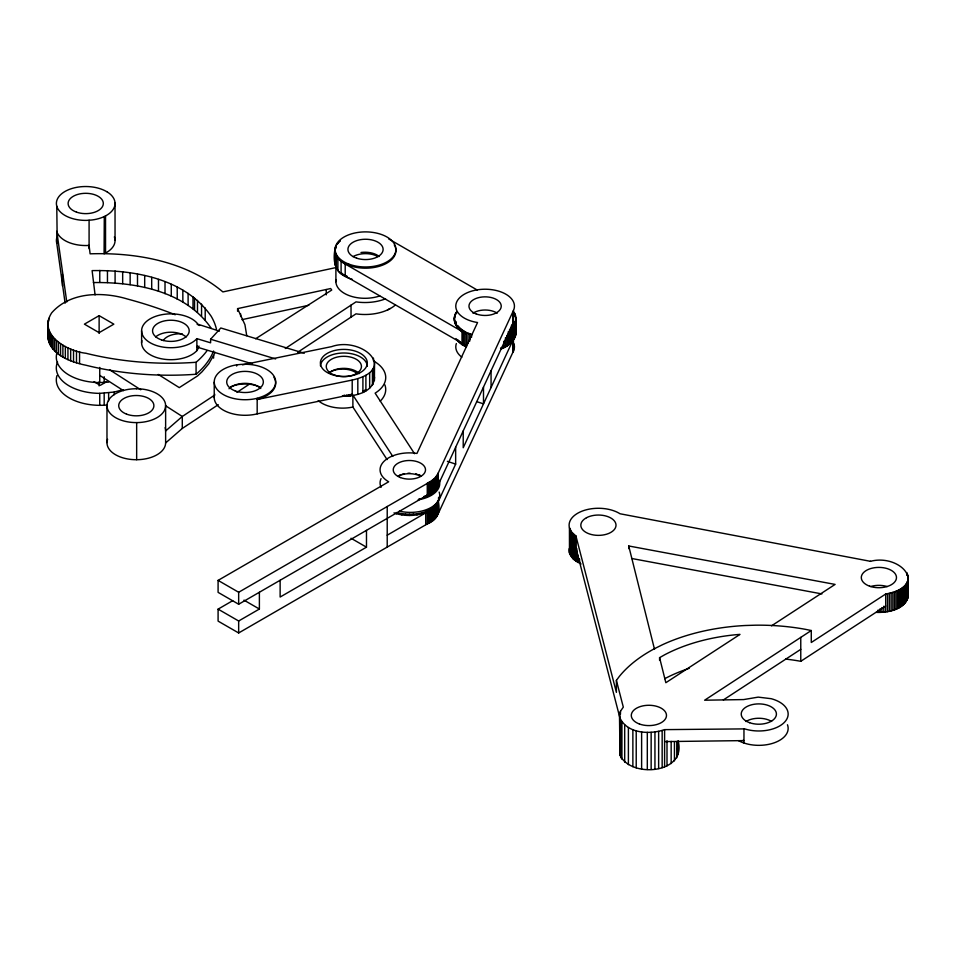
<?xml version="1.0" encoding="UTF-8"?>
<svg xmlns="http://www.w3.org/2000/svg" width="956" height="956" viewBox="0 0 956 956"><rect width="100%" height="100%" fill="white"/><g stroke="black" fill="none" stroke-linecap="round" stroke-linejoin="round"><path stroke-width="1.43" d="M56.966 375.565A43.988 25.394 0 0 0 98.432 405.32L99.747 405.332L99.747 393.358L114.194 392.056L123.157 389.666M56.966 352.824A43.988 25.394 0 0 0 98.432 382.579L99.747 382.579L99.747 367.415M99.747 405.332L104.18 405.248L104.18 393.275M106.976 442.628L106.976 405.511M108.626 400.875L108.626 392.904M114.194 394.72L114.194 392.056M136.66 459.705L136.66 422.588M107.598 439.33A29.325 16.933 0 0 0 136.027 459.716L137.939 459.693A29.325 16.933 0 0 0 165.627 442.951L165.627 405.834M237.59 311.286L237.59 308.621L330.656 288.545L331.72 290.062L255.622 338.759M115.043 240.219L115.031 241.294A29.325 16.933 0 0 1 105.542 253.041L104.085 253.758L104.288 216.534L105.53 215.925A29.325 16.933 0 0 0 115.019 204.178L115.031 203.102L115.043 240.219A29.325 16.933 0 0 0 114.362 236.885M870.223 561.375C900.098 553.297 929.543 585.944 885.698 594.023L811.274 642.492L811.274 630.53L805.191 629.287A153.964 88.884 0 0 0 755.539 625.188L745.477 625.499A153.964 88.884 0 0 0 662.52 644.702L654.872 648.491A153.964 88.884 0 0 0 619.321 676.442L616.393 680.397L623.312 707.141L620.468 711.24L619.596 714.526L619.858 754.953C630.673 778.554 687.041 773.882 678.127 740.888M242.513 364.845L331.684 346.61C361.332 336.07 399.297 369.446 352.202 380.058L257.176 399.489L258.933 398.927A30.664 17.698 0 0 0 275.005 379.472M342.236 396.19C354.736 396.549 373.999 392.45 374.537 377.118M175.223 314.751A323.797 186.946 0 0 0 127.554 299.049C102.579 291.496 70.063 291.795 51.672 312.863C37.523 334.516 67.422 351.33 85.801 353.23A211.097 121.878 0 0 0 196.076 362.276A117.301 67.721 0 0 0 207.094 350.625M438.649 484.071L438.72 481.764C439.222 490.786 429.925 496.056 422.385 498.16M438.529 499.63L438.589 497.323M466.42 333.811C457.625 331.027 450.348 320.093 456.705 311.704M454.435 317.344L454.435 320.869M500.562 348.271C508.126 345.929 517.471 339.667 515.69 330.561M876.174 612.366C888.016 612.808 905.523 609.773 908.2 595.97L908.188 576.91M48.23 332.306C45.35 352.764 69.633 361.989 85.801 365.204A211.097 121.878 0 0 0 196.076 374.25A117.301 67.721 0 0 0 213.558 351.007M424.07 497.634L424.07 496.439L427.26 495.208L238.665 604.24L218.088 592.361L218.088 580.388L388.674 481.788A29.325 16.933 0 0 1 383.977 461.354A29.325 16.933 0 0 1 416.959 453.443L477.546 322.519A29.325 16.933 0 0 1 456.777 301.785A29.325 16.933 0 0 1 492.675 289.799A29.325 16.933 0 0 1 513.444 310.521L513.444 323.69L512.213 325.793L512.213 324.598L512.882 323.558L438.159 485.074L438.649 481.86M466.42 345.785L345.212 275.973C333.118 271.325 332.772 256.626 335.771 246.027L335.771 248.691M334.731 262.601L335.126 260.295M454.435 318.551L455.415 313.915M510.767 342.75L510.767 328.386C515.846 324.598 517.817 316.866 513.611 311.704M438.469 500.741L438.159 501.828L455.654 464.102L455.654 447.336M238.665 604.24L238.665 592.266L430.14 481.764L434.801 478.251L437.717 474.176L513.444 310.521M387.216 535.193L427.26 511.962C417.581 516.037 406.539 516.443 396.441 513.731L396.441 512.535C410.399 515.953 430.762 515.129 438.159 500.633C440.752 511.998 437.394 519.777 427.26 523.936L238.665 632.968L218.088 621.113L218.088 609.139L232.714 600.679M438.159 513.802L512.882 352.286L512.882 340.312L463.218 447.743L463.218 430.977M214.933 352.238A117.301 67.721 0 0 1 213.594 355.477L208.707 363.877L202.003 371.812L197.534 375.935L179.274 387.622L158.266 374.453M512.882 352.286L513.444 351.222A29.325 16.933 0 0 0 513.862 343.539M336.488 244.939L339.918 240.757M456.705 312.899L456 313.998L456 312.791M505.867 346.849L505.867 345.654L501.422 347.757L501.422 348.952L508.389 345.188L512.882 340.312M219.414 331.146L197.976 324.239A29.325 16.933 0 0 0 154 316.962A29.325 16.933 0 0 0 151.215 343.324A29.325 16.933 0 0 0 196.386 339.189L196.876 338.651L210.607 342.81L210.607 339.225L220.824 327.98L304.271 353.266M199.027 346.084A39.435 22.765 0 0 1 196.876 350.625L196.386 351.163A29.325 16.933 0 0 1 161.624 358.823A29.325 16.933 0 0 1 141.835 340.623M165.627 442.951L182.285 428.443L218.267 404.699M104.288 216.534L102.531 217.311A29.325 16.933 0 0 1 92.063 219.976L86.363 220.394A29.325 16.933 0 0 1 57.085 207.105M214.55 395.187L182.285 416.481L165.627 430.977A29.325 16.933 0 0 0 165.113 427.667M285.27 348.51L355.99 301.881A36.364 20.996 0 0 0 385.543 298.834M236.885 392.414L249.289 384.228M297.675 352.286L355.99 313.855A36.364 20.996 0 0 0 395.437 304.94M811.274 630.53L704.62 700.21L743.625 699.577L758.204 697.127L771.229 698.705A29.325 16.933 0 0 1 784.984 721.708A29.325 16.933 0 0 1 744.712 728.89L664.599 729.631C649.829 734.722 627.291 733.79 619.858 717.837M723.357 699.935L800.77 649.339M771.516 625.833L835.09 584.415L628.725 545.972L628.725 548.636M785.641 659.078A139.301 80.424 0 0 1 800.77 661.301L885.698 605.996M99.125 315.659L84.403 324.156L99.125 332.664L113.848 324.156L99.125 315.659L99.125 333.405M106.558 381.719L100.296 385.34L94.035 381.719M218.088 609.139L238.665 620.994L259.387 609.032L259.387 592.266M366.483 530.413L366.483 547.179L280.132 597.046L280.132 580.292M387.455 309.995L390.132 308.453M659.58 657.656L664.767 654.729A139.301 80.424 0 0 1 737.697 634.557L739.992 634.402L665.842 682.715L659.58 657.656L659.58 660.321M362.91 391.279L365.897 389.725M257.176 398.294L258.933 397.732A30.664 17.698 0 0 0 273.918 376.043A30.664 17.698 0 0 0 238.642 364.642L236.658 364.845A29.062 16.778 0 0 0 231.041 366.112A30.795 17.782 0 0 0 215.996 387.885A30.795 17.782 0 0 0 251.416 399.345A29.062 16.778 0 0 0 257.176 398.294L257.176 413.852A29.062 16.778 0 0 1 251.416 414.904A30.795 17.782 0 0 1 214.742 394.278M387.084 459.597L352.884 407.029L352.047 407.22A29.325 16.933 0 0 1 318.217 400.624M418.836 499.008L420.628 498.614M335.783 267.62L222.879 291.915C186.444 261.346 136.481 252.324 90.103 253.83L89.087 245.417L89.087 220.274M241.94 319.651L308.8 305.275M257.176 413.852L352.202 394.422L348.247 394.828L348.247 396.035M99.747 382.579L108.626 382.125M104.18 405.248L107.144 404.997M216.426 329.103A117.301 67.721 0 0 0 211.133 316.185C185.213 278.758 134.832 269.795 92.111 270.62L95.086 294.938M93.389 282.558C135.716 281.984 185.584 291.066 211.133 328.159M664.599 741.605L743.959 740.601L743.063 740.303M99.747 393.358L98.432 393.346A43.988 25.394 0 0 1 57.551 361.966M631.653 558.483L821.921 593.927M870.51 561.327L620.038 513.766A29.325 16.933 0 0 0 583.208 510.731L581.606 511.341A29.325 16.933 0 0 0 569.441 527.784L569.477 553.034L573.349 559.129L581.081 564.004M210.607 339.225L275.627 358.93M252.48 363.889L196.876 347.04A39.435 22.765 0 0 0 197.569 345.929M454.363 318.515C454.793 327.382 463.983 332.294 471.547 334.457L471.547 337.325M476.59 401.58L483.497 403.874L483.497 387.12M447.36 461.342L455.654 464.102M394.003 512.858L396.441 513.731M456.012 338.591A30.795 17.782 0 0 0 462.011 344.602L466.42 346.98L466.42 332.616M388.674 238.904L477.235 290.038M334.731 250.627C334.899 256.853 340.097 261.323 345.212 263.999L462.011 331.433M351.007 538.252L366.483 547.179M218.088 580.388L238.665 592.266M243.959 600.129L259.387 609.032M107.335 192.036L105.997 191.248A29.325 16.933 0 0 0 72.178 188.428A29.325 16.933 0 0 0 56.727 206.018L57.097 207.129M109.57 369.745L140.735 389.773M165.484 405.679L182.285 416.481L182.285 428.443M99.747 375.397L123.408 390.61M569.441 527.784L571.58 532.026L575.954 536.065L616.393 692.371L616.393 680.397M414.546 453.718L375.134 393.155A39.841 23.004 0 0 0 374.071 361.284M392.785 456.382L352.884 395.067L352.884 407.029M237.59 308.621L244.927 324.67L246.744 335.687M57.097 232.272L56.774 206.149M65.116 303.219L56.751 243.159A29.325 16.933 0 0 1 56.846 237.614M677.457 749.062L678.21 752.348M620.074 718.565L575.954 548.039L576.803 548.613L576.803 561.781M628.725 545.972L654.525 649.339M907.794 592.66L908.2 595.97M56.774 243.266L56.774 231.292L66.789 302.024M619.858 754.953L619.596 714.526M192.993 296.766L193.004 308.836M105.53 215.925L105.542 253.041M908.057 575.799L908.081 597.082M907.794 574.699L907.842 598.181M907.483 581.308L907.483 599.269M906.993 582.383L906.993 600.332M906.897 572.548L906.897 575.309M906.384 583.435L906.384 601.384M905.667 584.451L905.667 602.411M904.818 585.454L904.818 603.415M903.874 586.41L903.874 604.371M902.811 587.343L902.811 605.291M901.651 588.227L901.651 606.176M900.397 589.063L900.397 607.012M899.046 589.852L899.046 607.801M897.612 590.581L897.612 608.542M896.095 591.262L896.095 609.223M894.505 591.884L894.505 609.844M892.856 592.445L892.856 610.394M891.135 592.935L891.135 610.896M889.367 593.365L889.367 611.326M887.55 593.724L887.55 611.685M885.698 594.023L885.698 611.983M883.822 606.212L883.822 612.198M881.922 607.562L881.922 612.354M880.01 608.841L880.01 612.426M878.086 610.036L878.086 612.438M800.77 637.365L800.77 661.301M743.959 728.627L743.959 743.003M677.995 741.259L677.995 754.559M676.764 741.533L676.764 757.809M674.446 741.617L674.446 760.845M671.16 741.378L671.16 763.557M667.001 740.721L667.001 765.864M664.599 729.631L664.599 766.748M662.161 730.527L662.161 767.644M658.636 731.4L658.636 768.516M654.944 731.997L654.944 769.114M651.144 732.32L651.144 769.425M647.308 732.344L647.308 769.461M641.619 731.842L641.619 768.947M636.218 730.707L636.218 767.823M632.872 729.619L632.872 766.736M628.391 727.54L628.391 764.657M624.686 725.007L624.686 762.123M621.926 722.091L621.926 759.207M621.137 720.908L621.137 758.024M620.468 711.24L620.468 714.216M579.575 558.925L579.575 563.311M578.141 555.257L578.141 562.582M575.954 536.065L575.954 561.208M575.548 535.802L575.548 560.945M574.401 534.918L574.401 560.061M573.349 533.986L573.349 559.129M572.405 533.018L572.405 558.161M571.58 532.026L571.58 557.169M570.863 530.998L570.863 556.141M570.266 529.947L570.266 555.089M569.788 528.871L569.788 554.014M515.893 317.344L515.893 334.038M515.69 320.834L515.69 335.197M515.368 321.981L515.368 336.345M514.914 313.915L514.914 316.783M514.914 323.116L514.914 337.48M514.328 324.227L514.328 338.591M513.611 325.315L513.611 339.679M513.444 339.523L513.444 351.222M512.882 311.584L512.882 324.753M512.786 326.378L512.786 340.742M512.213 340.157L512.213 341.352M511.83 327.406L511.83 341.77M511.424 325.602L511.424 326.797M511.424 341.161L511.424 342.368M510.516 342.14L510.516 343.335M509.596 329.33L509.5 344.28M508.317 331.672L508.389 345.188M507.17 344.841L507.17 346.036M506.943 335.389L506.943 345.451M505.473 337.623L505.473 346.239M504.457 346.407L504.457 347.614M503.908 341.232L503.908 346.98M502.976 347.112L502.976 348.307M491.061 370.761L491.061 387.515M469.766 333.907L469.766 341.089M468.058 333.297L468.058 343.347M464.855 331.875L464.903 346.215M463.421 345.427L463.385 331.087M462.011 330.238L462.011 344.602M460.732 329.342L460.732 330.537M459.561 328.386L459.561 329.593M458.498 327.406L458.498 328.601M457.542 326.378L457.542 327.573M456.705 325.315L456.705 326.51M456 324.227L456 325.422M455.415 323.116L455.415 324.311M454.96 315.038L454.96 316.245M454.96 321.981L454.96 323.176M454.626 316.185L454.626 317.392M454.626 320.834L454.626 322.029M438.469 483.975L438.469 485.17M438.469 510.05L438.469 512.715M438.159 473.089L438.159 486.269M437.717 474.176L437.717 487.345M437.717 501.709L437.729 514.878M437.167 475.228L437.167 488.408M437.167 502.772L437.167 515.941M436.486 476.267L436.486 489.448M436.498 503.812L436.498 516.981M435.697 477.283L435.697 490.452M435.697 504.816L435.697 517.985M434.801 478.251L434.801 491.432M434.801 505.796L434.801 518.965M433.785 479.195L433.785 492.376M433.785 506.74L433.785 519.909M432.674 480.103L432.674 493.272M432.674 507.636L432.674 520.805M431.455 480.952L431.455 494.133M431.455 508.496L431.455 521.665M430.14 481.764L430.14 494.945M430.14 509.309L430.14 522.478M428.933 482.362L428.933 495.531M428.933 509.895L428.933 523.063M428.742 482.529L428.742 495.698M428.742 510.062L428.742 523.231M428.192 482.78L428.192 495.961M428.192 510.325L428.192 523.494M427.26 483.222L427.26 496.403M427.26 510.767L427.26 523.936M425.695 495.853L425.695 497.048M425.707 511.412L425.707 524.581M422.385 512.524L422.385 513.719M417.007 513.695L417.007 514.89M413.243 514.125L413.243 515.32M409.407 514.28L409.407 515.475M405.583 514.137L405.583 515.332M401.819 513.707L401.819 514.902M387.216 506.465L387.216 547.167M374.537 361.547L374.417 380.596M373.473 358.118L373.473 360.95M373.127 368.442L373.127 384.001M372.446 369.53L372.446 385.101M369.661 372.625L369.661 388.196M365.897 375.35L365.897 390.92M364.356 390.466L364.356 391.661M362.91 376.903L362.91 392.474M357.819 378.791L357.819 394.35M352.202 380.058L352.202 395.617M351.031 305.095L351.031 317.069M350.219 394.625L350.219 395.832M346.251 394.959L346.251 396.154M345.212 263.999L345.212 275.973M344.244 395.019L344.244 396.214M341.089 261.454L341.089 273.428M337.898 258.49L337.898 270.464M336.357 256.351L336.357 268.313M335.903 264.071L335.903 281.757M334.994 252.946L334.994 264.92M326.247 289.549L326.247 294.866M240.637 313.867L240.637 316.532M238.665 620.994L238.665 632.968M236.658 364.845L236.658 366.04M214.228 382.185L214.228 397.756M213.594 355.477L213.594 358.142M205.205 308.011L205.205 319.985M201.561 304.116L201.561 316.078M197.486 300.351L197.486 312.325M196.876 338.651L196.876 350.625M196.076 362.276L196.076 374.25M194.546 298.009L194.546 309.971M188.105 293.349L188.117 305.43M182.835 290.122L182.859 302.216M177.219 287.099L177.242 299.204M171.267 284.302L171.267 296.276M165.018 281.733L165.018 293.707M158.481 279.403L158.481 291.377M151.693 277.336L151.693 289.31M144.691 275.519L144.691 287.493M141.608 330.86L141.608 342.834M137.497 273.978L137.497 285.94M130.147 272.699L130.147 284.673M122.667 271.707L122.667 283.681M115.09 271.002L115.09 282.976M107.454 270.584L107.454 282.558M104.18 376.748L104.18 382.496M99.771 270.452L99.771 282.426M99.125 381.719L99.125 385.913M89.087 248.668L89.087 245.417L86.375 245.537A29.325 16.933 0 0 1 57.575 233.348M79.551 351.557L79.551 363.519M76.492 350.756L76.492 362.73M73.528 349.848L73.528 361.81M70.672 348.82L70.672 360.794M67.936 347.697L67.936 359.671M65.343 346.466L65.343 358.44M62.893 345.14L62.893 357.114M62.451 274.061L62.451 286.035M60.587 343.73L60.587 355.704M58.447 342.236L58.447 354.21M56.488 340.659L56.488 352.633M54.719 339.01L54.719 350.983M53.13 337.301L53.13 349.275M51.732 335.544L51.732 347.518M50.548 333.728L50.548 345.702M49.569 331.875L49.569 343.849M48.768 318.42L48.768 321.085M48.804 329.987L48.804 341.961M48.23 320.332L48.254 340.049M47.908 322.268L47.92 338.113M787.457 724.756A29.325 16.933 0 0 1 776.415 741.964A29.325 16.933 0 0 1 744.712 743.254L743.063 742.692A29.325 16.933 0 0 1 738.534 740.637M664.767 678.676A139.301 80.424 0 0 1 689.228 668.328M569.441 552.927A29.325 16.933 0 0 1 569.274 548.505M745.919 721.517A17.59 10.158 0 0 1 771.6 721.433M870.641 586.53A17.59 10.158 0 0 1 887.228 586.566M163.225 340.587A17.59 10.158 0 0 1 182.285 333.883M197.151 324.299A323.797 186.946 0 0 1 199.637 325.494M379.783 295.942A29.039 16.766 0 0 1 349.131 295.595A29.039 16.766 0 0 1 336.106 279.57M360.998 252.48A17.59 10.158 0 0 1 379.269 256.495M107.335 192.001A29.325 16.933 0 0 1 115.031 203.066M439.163 492.077A29.325 16.933 0 0 1 429.125 508.496A29.325 16.933 0 0 1 399.321 511.125M439.163 480.115A29.325 16.933 0 0 1 418.13 499.821M352.047 395.246A29.325 16.933 0 0 1 342.618 396.154M155.673 336.882A18.331 10.588 0 0 1 186.145 336.93M384.898 384.874A39.841 23.004 0 0 1 380.213 401.173M399.345 475.252A17.638 10.181 0 0 1 401.281 474.523M402.309 474.212A17.638 10.181 0 0 1 404.448 473.71M407.818 473.28A17.638 10.181 0 0 1 410.124 473.208M415.788 473.77A17.638 10.181 0 0 1 416.864 474.009M418.919 474.618A17.638 10.181 0 0 1 419.899 474.977M329.103 372.685A17.59 10.158 0 0 1 356.994 373.402M320.415 365.825A23.47 13.551 0 0 1 344.303 352.991A23.47 13.551 0 0 1 367.307 366.363M230.492 386.881A23.47 13.551 0 0 1 238.653 384.479L240.135 384.264A23.47 13.551 0 0 1 260.259 387.216M229.022 388.757A18.331 10.588 0 0 1 260.773 388.518M329.402 372.709A17.59 10.158 0 0 1 359.241 373.605M273.918 377.25A30.664 17.698 0 0 1 274.527 378.349M395.33 247.21A30.401 17.555 0 0 1 364.523 268.17A30.401 17.555 0 0 1 336.154 246.086M337.432 243.911A30.401 17.555 0 0 1 338.257 242.872M339.189 241.856A30.401 17.555 0 0 1 340.24 240.876M394.302 244.987A30.401 17.555 0 0 1 394.876 246.086M462.011 343.407A30.795 17.782 0 0 1 457.554 339.547M347.255 276.344A30.006 17.328 0 0 1 344.303 274.85M342.965 274.025A30.006 17.328 0 0 1 341.71 273.153M337.11 268.17A30.006 17.328 0 0 1 336.536 267.083M336.094 265.983A30.006 17.328 0 0 1 335.771 264.86M352.25 279.331A30.006 17.328 0 0 1 335.52 263.796M353.075 256.614A17.59 10.158 0 0 1 377.955 256.614M381.074 487.369A29.325 16.933 0 0 1 381.062 478.609M461.856 357.185A29.325 16.933 0 0 1 456.347 343.574M472.969 313.186A16.133 9.309 0 0 1 497.228 313.174M514.185 321.515A29.325 16.933 0 0 1 513.874 322.614M470.471 333.991A29.325 16.933 0 0 1 468.834 333.417M465.787 332.067A29.325 16.933 0 0 1 458.02 325.817M456.347 322.638A29.325 16.933 0 0 1 456.036 321.551M397.971 476.399A16.133 9.309 0 0 1 420.783 476.399M465.787 346.43A29.325 16.933 0 0 1 463.074 344.865M460.744 343.108A29.325 16.933 0 0 1 458.82 341.196M586.53 517.71L585.717 518.176A17.59 10.158 0 0 0 580.89 526.087L581.033 526.756A17.59 10.158 0 0 0 608.518 533.532L609.438 533.125A17.59 10.158 0 0 0 611.78 518.594A17.59 10.158 0 0 0 586.53 517.71M136.577 388.745L134.665 388.769A29.325 16.933 0 0 0 106.988 406.061A29.325 16.933 0 0 0 136.027 422.6L137.939 422.576A29.325 16.933 0 0 0 165.615 405.272A29.325 16.933 0 0 0 136.577 388.745M869.542 586.159A17.59 10.158 0 0 0 896.465 577.914A17.59 10.158 0 0 0 870.641 568.581A17.59 10.158 0 0 0 869.542 586.159M749.624 722.712A17.59 10.158 0 0 0 776.415 714.323A17.59 10.158 0 0 0 750.436 705.122A17.59 10.158 0 0 0 749.624 722.712M639.433 724.003A17.59 10.158 0 0 0 666.463 715.877A17.59 10.158 0 0 0 640.759 706.424A17.59 10.158 0 0 0 639.433 724.003M76.492 212.124A17.59 10.158 0 0 0 103.308 203.759A17.59 10.158 0 0 0 77.352 194.534A17.59 10.158 0 0 0 76.492 212.124M126.527 414.115A17.59 10.158 0 0 0 153.856 406.336A17.59 10.158 0 0 0 128.522 396.561A17.59 10.158 0 0 0 126.527 414.115M161.672 339.966A18.331 10.588 0 0 0 189.204 330.848A18.331 10.588 0 0 0 161.755 321.634A18.331 10.588 0 0 0 161.672 339.966M331.063 374.31A23.47 13.551 0 0 0 367.271 363.662A23.47 13.551 0 0 0 333.19 350.876A23.47 13.551 0 0 0 331.063 374.31M334.755 375.17A17.59 10.158 0 0 0 361.44 366.662A17.59 10.158 0 0 0 335.341 357.58A17.59 10.158 0 0 0 334.755 375.17M235.033 390.825A18.331 10.588 0 0 0 263.318 382.508A18.331 10.588 0 0 0 236.694 372.529A18.331 10.588 0 0 0 235.033 390.825M348.629 264.023A30.401 17.555 0 0 0 395.844 250.58A30.401 17.555 0 0 0 352.071 233.694A30.401 17.555 0 0 0 348.629 264.023M356.719 258.204A17.59 10.158 0 0 0 383.117 249.408A17.59 10.158 0 0 0 356.719 240.613A17.59 10.158 0 0 0 356.719 258.204M400.433 477.558A16.133 9.309 0 0 0 425.48 470.412A16.133 9.309 0 0 0 402.237 461.461A16.133 9.309 0 0 0 400.433 477.558M476.16 313.903A16.133 9.309 0 0 0 501.207 306.757A16.133 9.309 0 0 0 477.964 297.806A16.133 9.309 0 0 0 476.16 313.903"/></g></svg>
